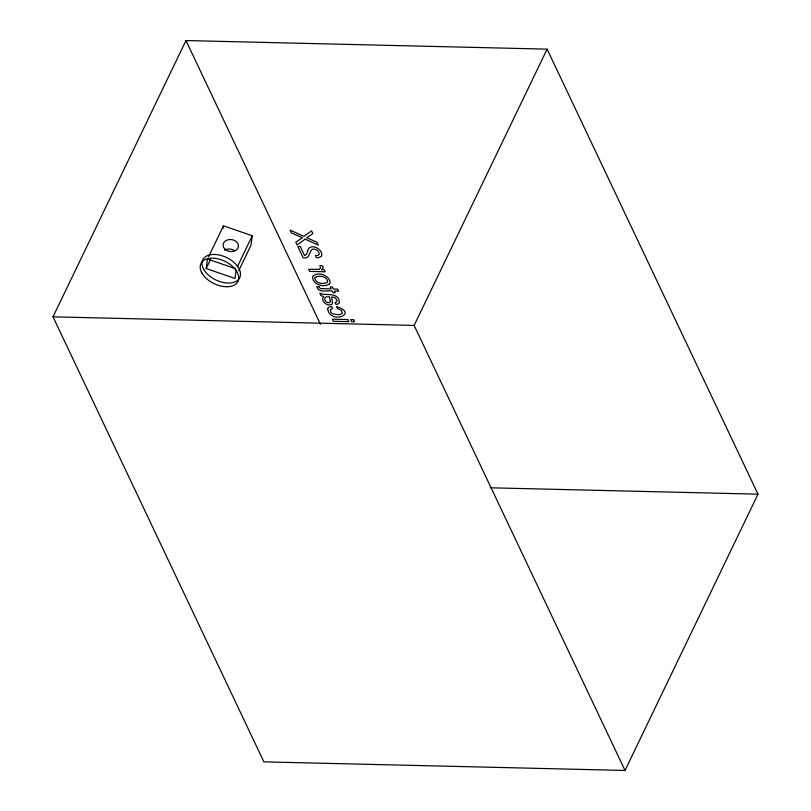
<?xml version="1.0" encoding="UTF-8"?>
<svg xmlns="http://www.w3.org/2000/svg" width="811" height="811" viewBox="0 0 811 811"><rect width="100%" height="100%" fill="white"/><g stroke="black" fill="none" stroke-linecap="round" stroke-linejoin="round"><path stroke-width="1.22" d="M236.133 270.124L234.997 278.457L206.187 268.563L207.484 259.044L235.139 268.542M223.126 228.236L223.461 225.853L252.262 235.748L250.964 245.277L238.718 270.722M53.009 316.837L185.972 40.55L547.111 49.147L757.991 494.163L625.028 770.45L263.889 761.853L53.009 316.837L414.137 325.424L625.028 770.45M208.549 256.823L223.461 225.853M206.187 268.563L210.444 259.713M237.359 266.728L252.262 235.748M414.137 325.424L547.111 49.147M329.215 284.164C323.437 287.966 311.688 284.134 312.722 276.216C317.821 271.655 327.938 274.635 329.996 281.245A7.309 4.42 25.7 0 1 329.225 284.164M490.3 487.796L757.991 494.163M185.972 40.55L320.426 324.268M224.556 250.143A7.704 6.022 7.8 0 1 234.44 250.7M330.33 301.155L329.763 302.554C326.995 303.588 323.751 300.405 324.988 297.647L326.316 296.826L329.499 296.796L330.33 301.155M327.705 308.798C329.824 324.958 359.344 313.745 336.514 306.568L337.467 308.585L341.38 310.36L342.404 313.299L339.535 314.759L333.149 313.969A3.649 2.21 25.7 0 1 330.858 312.255L330.412 309.447L332.642 308.474L331.689 306.457L329.296 306.994A6.082 3.68 25.7 0 0 327.705 308.798M339.404 301.55L338.917 303.679L335.987 304.449L335.065 302.513L336.95 301.672L336.666 299.786L335.034 297.617L331.8 296.927L332.409 303.932C328.333 307.399 319.919 301.286 323.589 296.552L320.963 295.508L319.869 293.156C325.586 296.289 337.548 291.453 339.404 301.55M307.704 250.903L306.69 254.188L304.571 255.577L300.303 246.564L297.83 246.514L303.202 257.837C309.711 259.267 309.123 252.272 312.063 249.271C315.165 248.44 319.26 250.68 319.22 254.117L318.236 255.232L315.449 255.637L316.442 257.746L318.804 257.594L321.44 256.286C324.218 249.17 309.407 242.043 307.704 250.903M320.609 267.772L319.068 269.364L308.646 269.323L309.63 271.401L325.201 271.776L324.268 269.799L321.582 269.739L323.295 267.6L322.636 265.775L319.869 265.714L320.609 267.772M315.226 277.382L314.911 278.001C315.297 283.343 322.717 284.428 326.762 282.704A4.055 2.453 25.7 0 0 327.593 280.87C326.063 275.993 319.149 275.243 315.226 277.382M305.179 239.164L297.1 244.963L295.792 242.205L302.351 237.724L291.413 232.95L290.064 230.111L303.831 236.325L311.556 230.892L312.843 233.619L306.7 237.714L316.919 242.225L318.277 245.094L305.179 239.164M318.916 286.699L316.858 286.648C318.206 293.541 327.705 289.953 332.216 291.037L333.007 292.71L335.146 292.761L334.355 291.088L338.704 291.19L337.711 289.091L333.362 288.99L332.429 287.023L330.29 286.972L331.223 288.939L320.325 288.574L318.916 286.699M347.767 319.544L332.267 319.179L333.27 321.288L348.771 321.653L347.767 319.544M353.626 319.686L350.666 319.615L351.66 321.724L354.63 321.795L353.626 319.686M203.733 269.384A20.549 12.429 25.7 0 0 237.005 280.809A20.549 12.429 25.7 0 0 222.974 256.053A20.549 12.429 25.7 0 0 203.733 269.384M201.959 273.074A20.549 12.429 25.7 0 0 235.231 284.499A20.549 12.429 25.7 0 0 221.2 259.743A20.549 12.429 25.7 0 0 201.959 273.074M224.86 249.109A7.704 6.022 7.8 0 0 237.968 248.024A7.704 6.022 7.8 0 0 229.462 239.529A7.704 6.022 7.8 0 0 224.86 249.109"/></g></svg>
